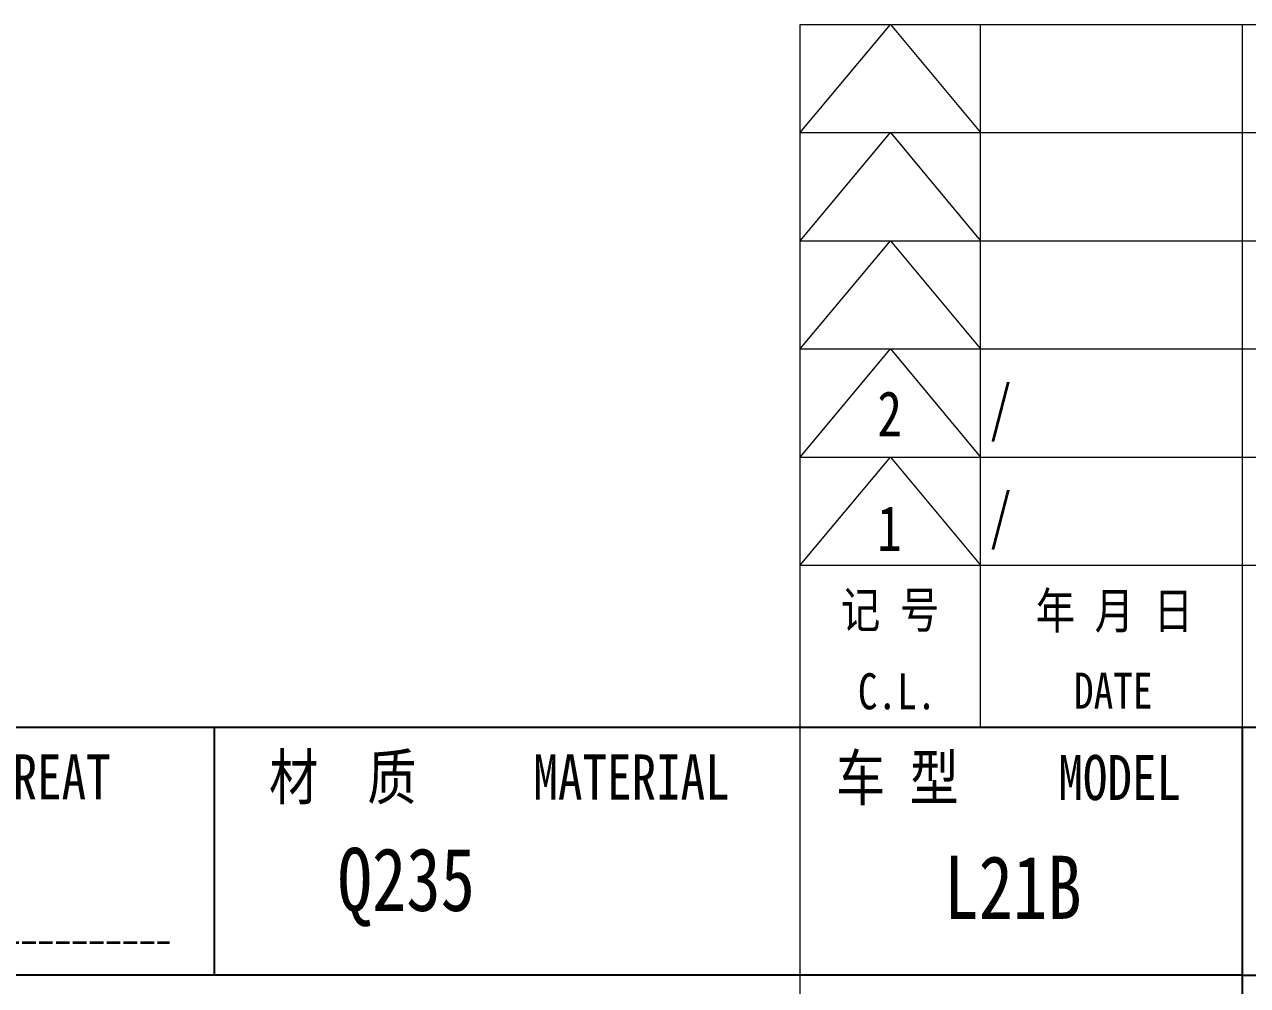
# Model space of a CAD drawing. Header units: millimetres. Extents: x 1333 to 190452, y -42879 to -5704.
# Drawn here: x 180310.2 to 180445.8, y -22746.6 to -22640 of the extents above; entities that cross this region are included whole.
import ezdxf
from ezdxf.enums import TextEntityAlignment as Align

# ---------------------------------------------------------------- set-up
doc = ezdxf.new("R2010")
doc.units = ezdxf.units.MM
doc.header["$LTSCALE"] = 0.5
doc.linetypes.add('AM_ISO02W050x2', pattern=[3.75, 3, -0.75])
for name, color, linetype in [('图\\M+19E79\\M+195B6\\M+18E9A', 7, 'Continuous'), ('材质', 7, 'Continuous'), ('车型', 7, 'Continuous')]:
    doc.layers.add(name, color=color, linetype=linetype)
doc.layers.add('图框', color=7, linetype='Continuous', lineweight=18)
doc.layers.add('粗虚线', color=6, linetype='AM_ISO02W050x2', lineweight=35)
doc.styles.add('国标', font='simfang.ttf', dxfattribs={"width": 0.8})

# ---------------------------------------------------------------- blocks, each defined once
blk = doc.blocks.new('GZDEH零件A3图框V01版')
at = {"layer": '图\\M+19E79\\M+195B6\\M+18E9A', "color": 7}
blk.add_line((3272.49, -1788.461), (3092.49, -1788.461), dxfattribs=at)
at = {"layer": '图\\M+19E79\\M+195B6\\M+18E9A', "color": 9}
for p, q in [((3272.49, -1788.461), (3092.49, -1788.461)), ((3124.99, -1788.461), (3124.99, -1802.211)), ((3181.99, -1788.461), (3181.99, -1832.961)), ((3181.99, -1802.211), (3092.49, -1802.211)), ((3181.99, -1802.211), (3272.49, -1802.211))]:
    blk.add_line(p, q, dxfattribs=at)
at = {"layer": '图框', "linetype": 'Continuous'}
for p, q in [((3157.49, -1749.461), (3272.49, -1749.461)), ((3157.49, -1832.961), (3157.49, -1749.461))]:
    blk.add_line(p, q, dxfattribs=at)
at = {"layer": '图框', "color": 9}
for p, q in [((3157.49, -1755.461), (3162.49, -1749.461)), ((3162.49, -1749.461), (3167.49, -1755.461)), ((3167.49, -1788.461), (3167.49, -1749.461)), ((3157.49, -1755.461), (3272.49, -1755.461)), ((3157.49, -1761.461), (3162.49, -1755.461)), ((3162.49, -1755.461), (3167.49, -1761.461)), ((3157.49, -1761.461), (3272.49, -1761.461)), ((3157.49, -1767.461), (3162.49, -1761.461)), ((3162.49, -1761.461), (3167.49, -1767.461)), ((3157.49, -1767.461), (3272.49, -1767.461)), ((3157.49, -1773.461), (3162.49, -1767.461)), ((3162.49, -1767.461), (3167.49, -1773.461)), ((3157.49, -1773.461), (3272.49, -1773.461)), ((3157.49, -1779.461), (3162.49, -1773.461)), ((3162.49, -1773.461), (3167.49, -1779.461)), ((3157.49, -1779.461), (3272.49, -1779.461))]:
    blk.add_line(p, q, dxfattribs=at)
at = {"layer": '图框', "color": 9, "linetype": 'Continuous'}
blk.add_line((3181.99, -1749.461), (3181.99, -1832.961), dxfattribs=at)
at = {"layer": '图\\M+19E79\\M+195B6\\M+18E9A', "color": 9, "style": '国标', "width": 0.8}
for s, p in [('HEAT TREAT', (3112.454, -1792.456)), ('MATERIAL', (3148.136, -1792.46))]:
    blk.add_text(s, height=2.5, dxfattribs=at).set_placement(p, align=Align.CENTER)
blk.add_text('材  质', height=2.5, dxfattribs=at).set_placement((3128.037, -1792.46))
for s, p in [('车 型', (3162.871, -1791.196)), ('MODEL', (3175.202, -1791.239))]:
    blk.add_text(s, height=2.5, dxfattribs=at).set_placement(p, align=Align.MIDDLE)
at = {"layer": '图框', "color": 9, "style": '国标', "width": 0.8}
for s, p in [('记 号', (3162.474, -1782.941)), ('年 月 日', (3174.902, -1782.985)), ('C.L.', (3162.86, -1787.454)), ('DATE', (3174.845, -1787.42))]:
    blk.add_text(s, height=2, dxfattribs=at).set_placement(p, align=Align.CENTER)
blk = doc.blocks.new('DEH A3')
at = {"layer": '图框'}
blk.add_blockref('GZDEH零件A3图框V01版', (-2857.49, 1846.461), dxfattribs=at)

msp = doc.modelspace()

# ---------------------------------------------------------------- linework, layer by layer
at = {"layer": '粗虚线'}
msp.add_line((180270.573, -22741.855), (180326.295, -22741.855), dxfattribs=at)

# ---------------------------------------------------------------- block references
at = {"layer": '图框', "xscale": 2, "yscale": 2, "zscale": 2}
msp.add_blockref('DEH A3', (179796.223, -22833.998), dxfattribs=at)

# ---------------------------------------------------------------- texts
at = {"layer": '图\\M+19E79\\M+195B6\\M+18E9A', "color": 3, "style": '国标'}
for s, width, p in [('/', 0.705904, (180417.243, -22685.054)), ('2', 0.8, (180404.779, -22685.686)), ('/', 0.705904, (180417.243, -22697.054)), ('1', 0.8, (180404.757, -22698.406))]:
    msp.add_text(s, height=5, dxfattribs=dict(at, width=width)).set_placement(p)
at = {"layer": '材质', "color": 3, "style": '国标', "width": 0.8}
msp.add_text('Q235', height=7, dxfattribs=at).set_placement((180352.539, -22738.359), align=Align.CENTER)
at = {"layer": '车型', "color": 3, "style": '国标', "width": 0.8}
msp.add_text('L21B', height=7, dxfattribs=at).set_placement((180419.812, -22739.236), align=Align.CENTER)

doc.saveas('drawing.dxf')
